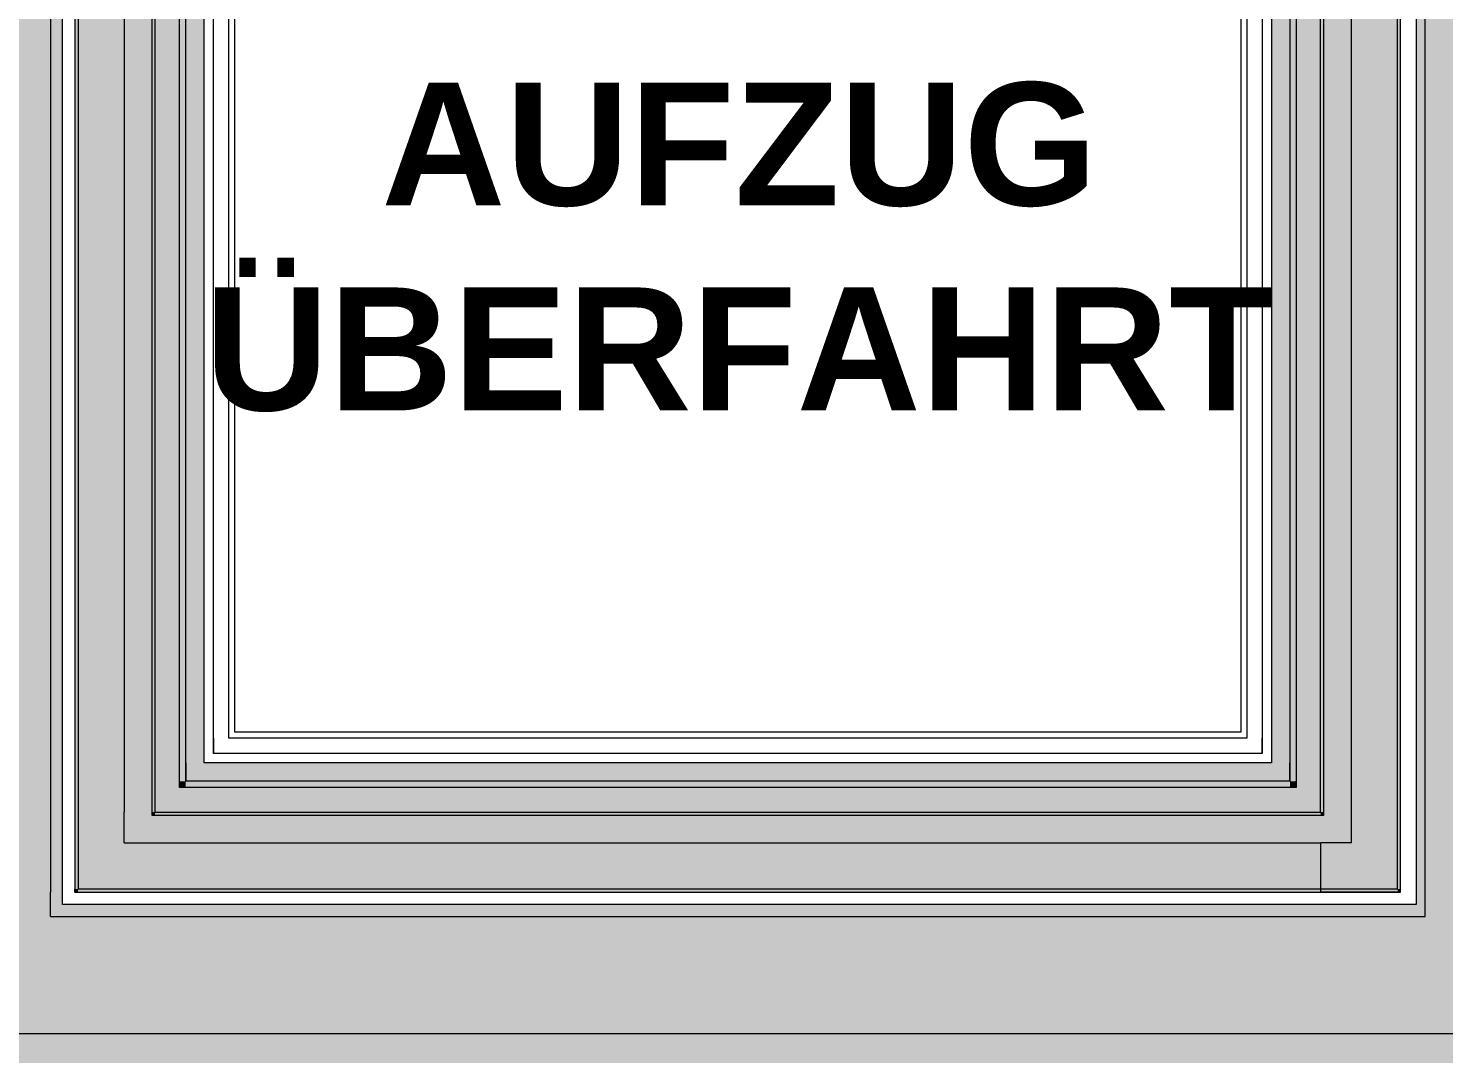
# Model space of a CAD drawing. Header units: metres. Extents: x -4 to 206, y -18 to 45.
# Drawn here: x 175.748 to 178.049, y 13.77 to 15.438 of the extents above; entities that cross this region are included whole.
import ezdxf

# ---------------------------------------------------------------- set-up
doc = ezdxf.new("R2010")
doc.units = ezdxf.units.M
doc.header["$MEASUREMENT"] = 0
doc.linetypes.add('Wipeout_Contour', pattern=[1, 0, -1])
for name, color, linetype in [('110 Wand Aussen', 7, 'Continuous'), ('430 Aufzug', 7, 'Continuous'), ('905 VP Beschriftung Übersicht.Übersicht', 7, 'Continuous')]:
    doc.layers.add(name, color=color, linetype=linetype)
doc.styles.add('ERSTELLTER_STIL_8', font='arial.ttf')
doc.linetypes.add('Grenze Bundesland', pattern='A,0,[2,415_260415_PP_VA_1_6 3 St1.Shx,S=1.5873e-05,R=0,X=0,Y=0],-0.003,0', length=0.003)

# ---------------------------------------------------------------- blocks, each defined once
blk = doc.blocks.new('Wand_185_3', base_point=(175.8242, 14.0333))
at = {"color": 254, "linetype": 'Wipeout_Contour', "lineweight": 0, "ltscale": 530.100392}
blk.add_wipeout([(175.9492, 14.1633), (175.9492, 14.1583), (175.9542, 14.1633)], dxfattribs=at).dxf.layer = '110 Wand Aussen'
at = {"color": 254, "linetype": 'Wipeout_Contour', "lineweight": 0, "ltscale": 529.69633}
blk.add_wipeout([(175.8242, 14.0383), (175.8242, 14.0333), (175.8292, 14.0383)], dxfattribs=at).dxf.layer = '110 Wand Aussen'
at = {"color": 254, "linetype": 'Wipeout_Contour', "lineweight": 0, "ltscale": 529.845427}
blk.add_wipeout([(175.8292, 14.1583), (175.8292, 14.0383), (175.9492, 14.1583)], dxfattribs=at).dxf.layer = '110 Wand Aussen'
at = {"color": 254, "linetype": 'Wipeout_Contour', "lineweight": 0, "ltscale": 529.027979}
blk.add_wipeout([(175.9542, 14.1633), (175.9492, 14.1583), (175.9542, 14.1583)], dxfattribs=at).dxf.layer = '110 Wand Aussen'
at = {"color": 254, "linetype": 'Wipeout_Contour', "lineweight": 0, "ltscale": 528.624516}
blk.add_wipeout([(175.8242, 14.0333), (175.8292, 14.0333), (175.8292, 14.0383)], dxfattribs=at).dxf.layer = '110 Wand Aussen'
at = {"color": 254, "linetype": 'Wipeout_Contour', "lineweight": 0, "ltscale": 710.101664}
blk.add_wipeout([(175.9542, 14.1583), (177.9642, 14.1583), (177.9642, 14.1633), (175.9542, 14.1633)], dxfattribs=at).dxf.layer = '110 Wand Aussen'
at = {"color": 254, "linetype": 'Wipeout_Contour', "lineweight": 0, "ltscale": 709.812699}
blk.add_wipeout([(175.8292, 14.0383), (175.8292, 14.0333), (177.9642, 14.0333), (177.9642, 14.0383)], dxfattribs=at).dxf.layer = '110 Wand Aussen'
at = {"color": 254, "linetype": 'Wipeout_Contour', "lineweight": 0, "ltscale": 528.878758}
blk.add_wipeout([(175.9492, 14.1583), (175.8292, 14.0383), (175.9492, 14.0383)], dxfattribs=at).dxf.layer = '110 Wand Aussen'
at = {"layer": '110 Wand Aussen', "color": 7, "linetype": 'Continuous', "lineweight": 18, "flags": 128}
blk.add_lwpolyline([(175.8242, 14.0333), (175.8242, 14.0383)], dxfattribs=at)
at = {"color": 254, "linetype": 'Wipeout_Contour', "lineweight": 0, "ltscale": 710.071788}
blk.add_wipeout([(175.9492, 14.0383), (177.9642, 14.0383), (177.9642, 14.1583), (175.9492, 14.1583)], dxfattribs=at).dxf.layer = '110 Wand Aussen'
at = {"layer": '110 Wand Aussen', "color": 7, "linetype": 'Continuous', "lineweight": 18, "flags": 128}
for points in [[(177.9642, 14.1633), (175.9542, 14.1633)], [(177.9642, 14.1583), (177.9642, 14.1633)], [(177.9642, 14.0383), (177.9642, 14.1583)], [(177.9642, 14.0333), (177.9642, 14.0383)], [(175.8242, 14.0333), (177.9642, 14.0333)]]:
    blk.add_lwpolyline(points, dxfattribs=at)
blk = doc.blocks.new('Wand_186_3', base_point=(177.9792, 14.0333))
at = {"color": 254, "linetype": 'Wipeout_Contour', "lineweight": 0, "ltscale": 714.490125}
blk.add_wipeout([(177.9742, 16.2283), (177.9742, 14.0333), (177.9792, 14.0333), (177.9792, 16.2283)], dxfattribs=at).dxf.layer = '110 Wand Aussen'
at = {"color": 254, "linetype": 'Wipeout_Contour', "lineweight": 0, "ltscale": 713.969366}
blk.add_wipeout([(177.8492, 16.1033), (177.8492, 14.0333), (177.8542, 14.0333), (177.8542, 16.1033)], dxfattribs=at).dxf.layer = '110 Wand Aussen'
at = {"color": 254, "linetype": 'Wipeout_Contour', "lineweight": 0, "ltscale": 714.219315}
blk.add_wipeout([(177.8542, 16.1083), (177.8542, 14.0333), (177.9742, 14.0333), (177.9742, 16.1083)], dxfattribs=at).dxf.layer = '110 Wand Aussen'
at = {"layer": '110 Wand Aussen', "color": 7, "linetype": 'Continuous', "lineweight": 18, "flags": 128}
for points in [[(177.8492, 16.1033), (177.8492, 14.0333)], [(177.9792, 14.0333), (177.9792, 15.9433)], [(177.8542, 14.0333), (177.8492, 14.0333)], [(177.9742, 14.0333), (177.8542, 14.0333)], [(177.9792, 14.0333), (177.9742, 14.0333)]]:
    blk.add_lwpolyline(points, dxfattribs=at)
blk = doc.blocks.new('Wand_188_3', base_point=(175.8242, 16.2333))
at = {"color": 254, "linetype": 'Wipeout_Contour', "lineweight": 0, "ltscale": 705.922412}
blk.add_wipeout([(175.8292, 14.0383), (175.8292, 16.2283), (175.8242, 16.2283), (175.8242, 14.0383)], dxfattribs=at).dxf.layer = '110 Wand Aussen'
at = {"color": 254, "linetype": 'Wipeout_Contour', "lineweight": 0, "ltscale": 706.417781}
blk.add_wipeout([(175.9542, 14.1633), (175.9542, 16.1033), (175.9492, 16.1033), (175.9492, 14.1633)], dxfattribs=at).dxf.layer = '110 Wand Aussen'
at = {"color": 254, "linetype": 'Wipeout_Contour', "lineweight": 0, "ltscale": 706.168754}
blk.add_wipeout([(175.9492, 14.1583), (175.9492, 16.1083), (175.8292, 16.1083), (175.8292, 14.1583)], dxfattribs=at).dxf.layer = '110 Wand Aussen'
at = {"layer": '110 Wand Aussen', "color": 7, "linetype": 'Continuous', "lineweight": 18, "flags": 128}
for points in [[(175.9542, 14.1633), (175.9542, 16.1033)], [(175.8242, 15.9433), (175.8242, 14.0383)]]:
    blk.add_lwpolyline(points, dxfattribs=at)
blk = doc.blocks.new('Wand_195_3', base_point=(177.7192, 15.9733))
at = {"color": 254, "linetype": 'Wipeout_Contour', "lineweight": 0, "ltscale": 535.739514}
blk.add_wipeout([(177.8492, 14.1633), (177.8492, 14.1133), (177.8992, 14.1133)], dxfattribs=at).dxf.layer = '430 Aufzug'
at = {"color": 254, "linetype": 'Wipeout_Contour', "lineweight": 0, "ltscale": 535.448354}
blk.add_wipeout([(177.7192, 14.2933), (177.7192, 14.1633), (177.8492, 14.1633)], dxfattribs=at).dxf.layer = '430 Aufzug'
at = {"color": 254, "linetype": 'Wipeout_Contour', "lineweight": 0, "ltscale": 714.056356}
blk.add_wipeout([(177.8992, 14.1633), (177.8992, 15.9733), (177.8492, 15.9733), (177.8492, 14.1633)], dxfattribs=at).dxf.layer = '430 Aufzug'
at = {"color": 254, "linetype": 'Wipeout_Contour', "lineweight": 0, "ltscale": 713.718408}
blk.add_wipeout([(177.8492, 14.2933), (177.8492, 15.9733), (177.7192, 15.9733), (177.7192, 14.2933)], dxfattribs=at).dxf.layer = '430 Aufzug'
at = {"color": 254, "linetype": 'Wipeout_Contour', "lineweight": 0, "ltscale": 534.875701}
blk.add_wipeout([(177.8992, 14.1633), (177.8492, 14.1633), (177.8992, 14.1133)], dxfattribs=at).dxf.layer = '430 Aufzug'
at = {"layer": '430 Aufzug', "color": 7, "linetype": 'Continuous', "lineweight": 18, "flags": 128}
for points in [[(177.8992, 14.1133), (177.8992, 15.9733)], [(177.8992, 14.1133), (177.8492, 14.1133)]]:
    blk.add_lwpolyline(points, dxfattribs=at)
at = {"color": 254, "linetype": 'Wipeout_Contour', "lineweight": 0, "ltscale": 534.671275}
blk.add_wipeout([(177.8492, 14.2933), (177.7192, 14.2933), (177.8492, 14.1633)], dxfattribs=at).dxf.layer = '430 Aufzug'
at = {"layer": '430 Aufzug', "color": 7, "linetype": 'Continuous', "lineweight": 18, "flags": 128}
blk.add_lwpolyline([(177.7192, 15.9733), (177.7192, 14.2933)], dxfattribs=at)
blk = doc.blocks.new('Wand_196_3', base_point=(177.7192, 14.2933))
at = {"color": 254, "linetype": 'Wipeout_Contour', "lineweight": 0, "ltscale": 530.006927}
blk.add_wipeout([(175.9542, 14.1633), (175.9042, 14.1633), (175.9042, 14.1133)], dxfattribs=at).dxf.layer = '430 Aufzug'
at = {"color": 254, "linetype": 'Wipeout_Contour', "lineweight": 0, "ltscale": 530.261205}
blk.add_wipeout([(176.0842, 14.2933), (175.9542, 14.2933), (175.9542, 14.1633)], dxfattribs=at).dxf.layer = '430 Aufzug'
at = {"color": 254, "linetype": 'Wipeout_Contour', "lineweight": 0, "ltscale": 709.865252}
blk.add_wipeout([(177.8492, 14.1633), (175.9542, 14.1633), (175.9542, 14.1133), (177.8492, 14.1133)], dxfattribs=at).dxf.layer = '430 Aufzug'
at = {"color": 254, "linetype": 'Wipeout_Contour', "lineweight": 0, "ltscale": 709.894123}
blk.add_wipeout([(177.7192, 14.2933), (176.0842, 14.2933), (176.0842, 14.1633), (177.7192, 14.1633)], dxfattribs=at).dxf.layer = '430 Aufzug'
at = {"color": 254, "linetype": 'Wipeout_Contour', "lineweight": 0, "ltscale": 528.975873}
blk.add_wipeout([(175.9542, 14.1633), (175.9042, 14.1133), (175.9542, 14.1133)], dxfattribs=at).dxf.layer = '430 Aufzug'
at = {"layer": '430 Aufzug', "color": 7, "linetype": 'Continuous', "lineweight": 18, "flags": 128}
for points in [[(175.9042, 14.1133), (175.9042, 14.1633)], [(175.9042, 14.1133), (177.8492, 14.1133)]]:
    blk.add_lwpolyline(points, dxfattribs=at)
at = {"color": 254, "linetype": 'Wipeout_Contour', "lineweight": 0, "ltscale": 529.302992}
blk.add_wipeout([(176.0842, 14.2933), (175.9542, 14.1633), (176.0842, 14.1633)], dxfattribs=at).dxf.layer = '430 Aufzug'
at = {"layer": '430 Aufzug', "color": 7, "linetype": 'Continuous', "lineweight": 18, "flags": 128}
blk.add_lwpolyline([(177.7192, 14.2933), (176.0842, 14.2933)], dxfattribs=at)
blk = doc.blocks.new('Wand_197_3', base_point=(176.0842, 14.2933))
at = {"color": 254, "linetype": 'Wipeout_Contour', "lineweight": 0, "ltscale": 706.304538}
blk.add_wipeout([(175.9042, 14.1633), (175.9542, 14.1633), (175.9542, 15.9733), (175.9042, 15.9733)], dxfattribs=at).dxf.layer = '430 Aufzug'
at = {"layer": '430 Aufzug', "color": 7, "linetype": 'Continuous', "lineweight": 18, "flags": 128}
blk.add_lwpolyline([(175.9042, 15.9733), (175.9042, 14.1633)], dxfattribs=at)
at = {"color": 254, "linetype": 'Wipeout_Contour', "lineweight": 0, "ltscale": 706.684189}
blk.add_wipeout([(175.9542, 15.9733), (175.9542, 14.2933), (176.0842, 14.2933), (176.0842, 15.9733)], dxfattribs=at).dxf.layer = '430 Aufzug'
at = {"layer": '430 Aufzug', "color": 7, "linetype": 'Continuous', "lineweight": 18, "flags": 128}
blk.add_lwpolyline([(176.0842, 14.2933), (176.0842, 15.9733)], dxfattribs=at)
blk = doc.blocks.new('Wand_202_3', base_point=(175.9542, 14.1633))
at = {"layer": '110 Wand Aussen', "linetype": 'Continuous', "lineweight": 0, "true_color": 0x000000}
for points in [[(175.9492, 14.1583), (175.8292, 14.1583), (175.8292, 14.0383)], [(175.9492, 14.1583), (175.8292, 14.0383), (175.9492, 14.0383)], [(175.9542, 14.1633), (175.9492, 14.1633), (175.9492, 14.1583)], [(175.9542, 14.1633), (175.9492, 14.1583), (175.9542, 14.1583)], [(177.8542, 14.1583), (175.9492, 14.1583), (175.9492, 14.0383), (177.8542, 14.0383)], [(177.8492, 14.1633), (175.9542, 14.1633), (175.9542, 14.1583), (177.8492, 14.1583)], [(177.8492, 14.1633), (177.8542, 14.1583), (177.8542, 14.1633)], [(177.8492, 14.1583), (177.8542, 14.1583), (177.8492, 14.1633)], [(177.8542, 14.1583), (177.9742, 14.0383), (177.9742, 14.1583)], [(177.8542, 14.0383), (177.9742, 14.0383), (177.8542, 14.1583)], [(175.8242, 14.0383), (175.8242, 14.0333), (175.8292, 14.0383)], [(175.8292, 14.0383), (175.8242, 14.0333), (175.8292, 14.0333)], [(177.9742, 14.0383), (175.8292, 14.0383), (175.8292, 14.0333), (177.9742, 14.0333)], [(177.9742, 14.0383), (177.9792, 14.0333), (177.9792, 14.0383)], [(177.9742, 14.0333), (177.9792, 14.0333), (177.9742, 14.0383)]]:
    blk.add_hatch(color=18, dxfattribs=at).paths.add_polyline_path(points)
at = {"layer": '110 Wand Aussen', "color": 7, "linetype": 'Continuous', "lineweight": 13}
for p, q in [((175.9542, 14.2033), (175.9542, 14.1633)), ((177.8492, 14.1633), (177.8492, 14.2033)), ((175.9492, 14.1633), (175.9492, 14.1583)), ((175.9492, 14.1583), (175.9542, 14.1583)), ((175.9542, 14.1633), (175.9942, 14.1633)), ((175.9542, 14.1583), (177.8492, 14.1583)), ((175.9942, 14.1633), (177.8092, 14.1633)), ((177.8092, 14.1633), (177.8492, 14.1633)), ((177.8492, 14.1583), (177.8542, 14.1583)), ((177.8542, 14.1583), (177.8542, 14.1633)), ((175.8242, 14.0383), (175.8242, 14.0333)), ((177.9792, 14.0333), (177.9792, 14.0383)), ((175.8242, 14.0333), (175.8292, 14.0333)), ((175.8292, 14.0333), (177.9742, 14.0333)), ((177.9742, 14.0333), (177.9792, 14.0333))]:
    blk.add_line(p, q, dxfattribs=at)
at = {"layer": '110 Wand Aussen', "color": 7, "linetype": 'Grenze Bundesland', "lineweight": 13, "ltscale": 200}
for p, q in [((175.8292, 14.1583), (175.8292, 14.0383)), ((177.9742, 14.0383), (177.9742, 14.1583)), ((175.8292, 14.0383), (175.9492, 14.0383)), ((175.9492, 14.0383), (177.8542, 14.0383)), ((177.8542, 14.0383), (177.9742, 14.0383))]:
    blk.add_line(p, q, dxfattribs=at)
at = {"layer": '110 Wand Aussen', "color": 7, "linetype": 'Continuous', "lineweight": 13, "flags": 128}
for points in [[(177.7292, 14.2833), (176.0742, 14.2833)], [(175.7842, 13.9933), (175.7842, 14.0333)], [(178.0192, 13.9933), (178.0192, 14.0333)], [(175.7842, 13.9933), (178.0192, 13.9933)]]:
    blk.add_lwpolyline(points, dxfattribs=at)
at = {"color": 254, "linetype": 'Wipeout_Contour', "lineweight": 0, "ltscale": 530.38718}
blk.add_wipeout([(176.0344, 14.2583), (176.0344, 14.2435), (176.0492, 14.2583)], dxfattribs=at).dxf.layer = '110 Wand Aussen'
at = {"color": 254, "linetype": 'Wipeout_Contour', "lineweight": 0, "ltscale": 534.547415}
blk.add_wipeout([(177.7542, 14.2583), (177.7691, 14.2435), (177.7691, 14.2583)], dxfattribs=at).dxf.layer = '110 Wand Aussen'
at = {"layer": '110 Wand Aussen', "linetype": 'Continuous', "lineweight": 0, "true_color": 0x000000}
for points in [[(176.0044, 14.2435), (176.0044, 14.2135), (176.0344, 14.2435)], [(177.7691, 14.2435), (177.7991, 14.2135), (177.7991, 14.2435)]]:
    blk.add_hatch(color=18, dxfattribs=at).paths.add_polyline_path(points)
at = {"color": 254, "linetype": 'Wipeout_Contour', "lineweight": 0, "ltscale": 529.323358}
blk.add_wipeout([(176.0492, 14.2583), (176.0344, 14.2435), (176.0492, 14.2435)], dxfattribs=at).dxf.layer = '110 Wand Aussen'
at = {"color": 254, "linetype": 'Wipeout_Contour', "lineweight": 0, "ltscale": 530.272629}
blk.add_wipeout([(176.0042, 14.2135), (176.0042, 14.2133), (176.0044, 14.2135)], dxfattribs=at).dxf.layer = '110 Wand Aussen'
at = {"color": 254, "linetype": 'Wipeout_Contour', "lineweight": 0, "ltscale": 534.642585}
blk.add_wipeout([(177.7991, 14.2135), (177.7992, 14.2133), (177.7992, 14.2135)], dxfattribs=at).dxf.layer = '110 Wand Aussen'
at = {"layer": '110 Wand Aussen', "linetype": 'Continuous', "lineweight": 0, "true_color": 0x000000}
for points in [[(175.9943, 14.2133), (175.9943, 14.2034), (176.0042, 14.2133)], [(177.7992, 14.2133), (177.8092, 14.2034), (177.8092, 14.2133)], [(177.8092, 14.2033), (177.8492, 14.1633), (177.8492, 14.2033)]]:
    blk.add_hatch(color=18, dxfattribs=at).paths.add_polyline_path(points)
at = {"layer": '110 Wand Aussen', "color": 7, "linetype": 'Grenze Bundesland', "lineweight": 13, "ltscale": 200}
blk.add_line((176.0344, 14.2435), (176.0344, 14.2435), dxfattribs=at)
at = {"color": 254, "linetype": 'Wipeout_Contour', "lineweight": 0, "ltscale": 709.901348}
blk.add_wipeout([(177.7542, 14.2583), (176.0492, 14.2583), (176.0492, 14.2435), (177.7542, 14.2435)], dxfattribs=at).dxf.layer = '110 Wand Aussen'
at = {"layer": '110 Wand Aussen', "color": 7, "linetype": 'Continuous', "lineweight": 18}
blk.add_line((176.0492, 14.2833), (176.0492, 14.2583), dxfattribs=at)
at = {"color": 254, "linetype": 'Wipeout_Contour', "lineweight": 0, "ltscale": 535.448314}
blk.add_wipeout([(177.7542, 14.2435), (177.7691, 14.2435), (177.7542, 14.2583)], dxfattribs=at).dxf.layer = '110 Wand Aussen'
at = {"color": 254, "linetype": 'Wipeout_Contour', "lineweight": 0, "ltscale": 530.240135}
blk.add_wipeout([(175.9942, 14.2034), (175.9942, 14.2033), (175.9943, 14.2034)], dxfattribs=at).dxf.layer = '110 Wand Aussen'
at = {"layer": '110 Wand Aussen', "linetype": 'Continuous', "lineweight": 0, "true_color": 0x000000}
for points in [[(176.0344, 14.2435), (176.0044, 14.2135), (176.0344, 14.2135)], [(177.7691, 14.2435), (176.0344, 14.2435), (176.0344, 14.2135), (177.7691, 14.2135)], [(177.7691, 14.2135), (177.7991, 14.2135), (177.7691, 14.2435)], [(175.9542, 14.2033), (175.9542, 14.1633), (175.9942, 14.2033)]]:
    blk.add_hatch(color=18, dxfattribs=at).paths.add_polyline_path(points)
at = {"layer": '110 Wand Aussen', "color": 7, "linetype": 'Continuous', "lineweight": 18}
for p, q in [((177.7542, 14.2583), (177.7542, 14.2833)), ((177.7691, 14.2435), (176.0344, 14.2435)), ((177.7542, 14.2583), (176.0492, 14.2583))]:
    blk.add_line(p, q, dxfattribs=at)
at = {"layer": '110 Wand Aussen', "color": 7, "linetype": 'Grenze Bundesland', "lineweight": 13, "ltscale": 200}
for q in [(176.0344, 14.2435), (177.7691, 14.2435)]:
    blk.add_line((177.7691, 14.2435), q, dxfattribs=at)
at = {"color": 254, "linetype": 'Wipeout_Contour', "lineweight": 0, "ltscale": 529.195498}
blk.add_wipeout([(176.0044, 14.2135), (176.0042, 14.2133), (176.0044, 14.2133)], dxfattribs=at).dxf.layer = '110 Wand Aussen'
at = {"color": 254, "linetype": 'Wipeout_Contour', "lineweight": 0, "ltscale": 709.889289}
blk.add_wipeout([(177.7991, 14.2135), (176.0044, 14.2135), (176.0044, 14.2133), (177.7991, 14.2133)], dxfattribs=at).dxf.layer = '110 Wand Aussen'
at = {"layer": '110 Wand Aussen', "linetype": 'Continuous', "lineweight": 0, "true_color": 0x000000}
blk.add_hatch(color=18, dxfattribs=at).paths.add_polyline_path([(176.0042, 14.2133), (175.9943, 14.2034), (176.0042, 14.2034)])
at = {"color": 254, "linetype": 'Wipeout_Contour', "lineweight": 0, "ltscale": 535.55958}
blk.add_wipeout([(177.7991, 14.2133), (177.7992, 14.2133), (177.7991, 14.2135)], dxfattribs=at).dxf.layer = '110 Wand Aussen'
at = {"layer": '110 Wand Aussen', "linetype": 'Continuous', "lineweight": 0, "true_color": 0x000000}
for points in [[(177.7992, 14.2133), (176.0042, 14.2133), (176.0042, 14.2034), (177.7992, 14.2034)], [(177.7992, 14.2034), (177.8092, 14.2034), (177.7992, 14.2133)]]:
    blk.add_hatch(color=18, dxfattribs=at).paths.add_polyline_path(points)
at = {"color": 254, "linetype": 'Wipeout_Contour', "lineweight": 0, "ltscale": 529.162962}
blk.add_wipeout([(175.9943, 14.2034), (175.9942, 14.2033), (175.9943, 14.2033)], dxfattribs=at).dxf.layer = '110 Wand Aussen'
at = {"color": 254, "linetype": 'Wipeout_Contour', "lineweight": 0, "ltscale": 709.886059}
blk.add_wipeout([(177.8092, 14.2034), (175.9943, 14.2034), (175.9943, 14.2033), (177.8092, 14.2033)], dxfattribs=at).dxf.layer = '110 Wand Aussen'
at = {"layer": '110 Wand Aussen', "linetype": 'Continuous', "lineweight": 0, "true_color": 0x000000}
for points in [[(175.9942, 14.2033), (175.9542, 14.1633), (175.9942, 14.1633)], [(177.8092, 14.2033), (175.9942, 14.2033), (175.9942, 14.1633), (177.8092, 14.1633)], [(177.8092, 14.1633), (177.8492, 14.1633), (177.8092, 14.2033)]]:
    blk.add_hatch(color=18, dxfattribs=at).paths.add_polyline_path(points)
at = {"layer": '110 Wand Aussen', "color": 7, "linetype": 'Grenze Bundesland', "lineweight": 13, "ltscale": 200}
for p, q in [((176.0044, 14.2435), (176.0044, 14.2135)), ((177.7991, 14.2135), (177.7991, 14.2435)), ((177.7991, 14.2135), (176.0044, 14.2135))]:
    blk.add_line(p, q, dxfattribs=at)
at = {"layer": '110 Wand Aussen', "color": 7, "linetype": 'Continuous', "lineweight": 13}
for p, q in [((175.9942, 14.2034), (175.9942, 14.2033)), ((177.8092, 14.2033), (175.9942, 14.2033)), ((175.9943, 14.2133), (175.9943, 14.2034)), ((177.8092, 14.2034), (175.9943, 14.2034)), ((176.0042, 14.2135), (176.0042, 14.2133)), ((177.7992, 14.2133), (176.0042, 14.2133)), ((177.7992, 14.2133), (177.7992, 14.2135)), ((177.8092, 14.2034), (177.8092, 14.2133)), ((177.8092, 14.2033), (177.8092, 14.2034))]:
    blk.add_line(p, q, dxfattribs=at)
blk = doc.blocks.new('Wand_203_3', base_point=(175.9542, 16.1033))
at = {"layer": '110 Wand Aussen', "linetype": 'Continuous', "lineweight": 0, "true_color": 0x000000}
for points in [[(175.8292, 14.0383), (175.8292, 16.2283), (175.8242, 16.2283), (175.8242, 14.0383)], [(175.8292, 16.1083), (175.8292, 14.1583), (175.9492, 14.1583), (175.9492, 16.1083)], [(175.9492, 16.1033), (175.9492, 14.1633), (175.9542, 14.1633), (175.9542, 16.1033)]]:
    blk.add_hatch(color=18, dxfattribs=at).paths.add_polyline_path(points)
at = {"layer": '110 Wand Aussen', "color": 7, "linetype": 'Continuous', "lineweight": 13}
for p, q in [((175.8242, 16.2283), (175.8242, 14.0383)), ((175.9492, 16.1033), (175.9492, 14.1633)), ((175.9542, 16.0633), (175.9542, 14.2033)), ((175.9542, 14.2033), (175.9542, 14.1633)), ((175.9492, 14.1633), (175.9492, 14.1583)), ((175.8242, 14.0383), (175.8242, 14.0333))]:
    blk.add_line(p, q, dxfattribs=at)
at = {"layer": '110 Wand Aussen', "color": 7, "linetype": 'Grenze Bundesland', "lineweight": 13, "ltscale": 200}
for p, q in [((175.8292, 16.1083), (175.8292, 14.1583)), ((176.0344, 14.2435), (176.0344, 14.2435)), ((175.8292, 14.1583), (175.8292, 14.0383))]:
    blk.add_line(p, q, dxfattribs=at)
at = {"layer": '110 Wand Aussen', "color": 7, "linetype": 'Continuous', "lineweight": 13, "flags": 128}
for points in [[(175.7842, 16.2733), (175.7842, 14.0333)], [(176.0742, 14.2833), (176.0742, 15.9833)]]:
    blk.add_lwpolyline(points, dxfattribs=at)
at = {"color": 254, "linetype": 'Wipeout_Contour', "lineweight": 0, "ltscale": 706.774884}
blk.add_wipeout([(176.0492, 14.2583), (176.0492, 16.0083), (176.0344, 16.0083), (176.0344, 14.2583)], dxfattribs=at).dxf.layer = '110 Wand Aussen'
at = {"layer": '110 Wand Aussen', "linetype": 'Continuous', "lineweight": 0, "true_color": 0x000000}
blk.add_hatch(color=18, dxfattribs=at).paths.add_polyline_path([(176.0344, 14.2435), (176.0344, 16.0232), (176.0044, 16.0232), (176.0044, 14.2435)])
at = {"layer": '110 Wand Aussen', "color": 7, "linetype": 'Continuous', "lineweight": 18}
for p, q in [((176.0344, 14.2435), (176.0344, 16.0232)), ((176.0492, 14.2583), (176.0492, 16.0083)), ((176.0492, 14.2833), (176.0492, 14.2583))]:
    blk.add_line(p, q, dxfattribs=at)
at = {"layer": '110 Wand Aussen', "color": 7, "linetype": 'Grenze Bundesland', "lineweight": 13, "ltscale": 200}
blk.add_line((176.0344, 14.2435), (176.0344, 16.0232), dxfattribs=at)
at = {"color": 254, "linetype": 'Wipeout_Contour', "lineweight": 0, "ltscale": 706.626266}
blk.add_wipeout([(176.0044, 14.2135), (176.0044, 16.0532), (176.0042, 16.0532), (176.0042, 14.2135)], dxfattribs=at).dxf.layer = '110 Wand Aussen'
at = {"layer": '110 Wand Aussen', "linetype": 'Continuous', "lineweight": 0, "true_color": 0x000000}
blk.add_hatch(color=18, dxfattribs=at).paths.add_polyline_path([(176.0042, 14.2133), (176.0042, 16.0533), (175.9943, 16.0533), (175.9943, 14.2133)])
at = {"color": 254, "linetype": 'Wipeout_Contour', "lineweight": 0, "ltscale": 706.58637}
blk.add_wipeout([(175.9943, 14.2034), (175.9943, 16.0633), (175.9942, 16.0633), (175.9942, 14.2034)], dxfattribs=at).dxf.layer = '110 Wand Aussen'
at = {"layer": '110 Wand Aussen', "linetype": 'Continuous', "lineweight": 0, "true_color": 0x000000}
blk.add_hatch(color=18, dxfattribs=at).paths.add_polyline_path([(175.9942, 14.2033), (175.9942, 16.0633), (175.9542, 16.0633), (175.9542, 14.2033)])
at = {"layer": '110 Wand Aussen', "color": 7, "linetype": 'Continuous', "lineweight": 13}
for p, q in [((175.9942, 14.2034), (175.9942, 16.0633)), ((175.9943, 14.2133), (175.9943, 16.0633)), ((176.0042, 14.2135), (176.0042, 16.0533)), ((175.9942, 14.2034), (175.9942, 14.2033)), ((175.9943, 14.2133), (175.9943, 14.2034)), ((176.0042, 14.2135), (176.0042, 14.2133))]:
    blk.add_line(p, q, dxfattribs=at)
at = {"layer": '110 Wand Aussen', "color": 7, "linetype": 'Grenze Bundesland', "lineweight": 13, "ltscale": 200}
for q in [(176.0044, 16.0532), (176.0044, 14.2135)]:
    blk.add_line((176.0044, 14.2435), q, dxfattribs=at)
blk = doc.blocks.new('Wand_204_3', base_point=(177.8492, 16.1033))
at = {"layer": '110 Wand Aussen', "linetype": 'Continuous', "lineweight": 0, "true_color": 0x000000}
for points in [[(177.9742, 16.2283), (177.9742, 14.0383), (177.9792, 14.0383), (177.9792, 16.2283)], [(177.8542, 16.1083), (177.8542, 14.1583), (177.9742, 14.1583), (177.9742, 16.1083)], [(177.8492, 16.1033), (177.8492, 14.1633), (177.8542, 14.1633), (177.8542, 16.1033)]]:
    blk.add_hatch(color=18, dxfattribs=at).paths.add_polyline_path(points)
at = {"layer": '110 Wand Aussen', "color": 7, "linetype": 'Continuous', "lineweight": 13}
for p, q in [((177.9792, 14.0383), (177.9792, 16.2283)), ((177.8542, 14.1633), (177.8542, 16.1033)), ((177.8492, 14.2033), (177.8492, 16.0633)), ((177.8492, 14.1633), (177.8492, 14.2033)), ((177.8542, 14.1583), (177.8542, 14.1633)), ((177.9792, 14.0333), (177.9792, 14.0383))]:
    blk.add_line(p, q, dxfattribs=at)
at = {"layer": '110 Wand Aussen', "color": 7, "linetype": 'Grenze Bundesland', "lineweight": 13, "ltscale": 200}
for p, q in [((177.9742, 14.1583), (177.9742, 16.1083)), ((177.7691, 14.2435), (177.7691, 14.2435)), ((177.9742, 14.0383), (177.9742, 14.1583))]:
    blk.add_line(p, q, dxfattribs=at)
at = {"layer": '110 Wand Aussen', "color": 7, "linetype": 'Continuous', "lineweight": 13, "flags": 128}
for points in [[(178.0192, 14.0333), (178.0192, 16.2733)], [(177.7292, 15.9833), (177.7292, 14.2833)]]:
    blk.add_lwpolyline(points, dxfattribs=at)
at = {"color": 254, "linetype": 'Wipeout_Contour', "lineweight": 0, "ltscale": 713.629092}
blk.add_wipeout([(177.7542, 16.0083), (177.7542, 14.2583), (177.7691, 14.2583), (177.7691, 16.0083)], dxfattribs=at).dxf.layer = '110 Wand Aussen'
at = {"layer": '110 Wand Aussen', "linetype": 'Continuous', "lineweight": 0, "true_color": 0x000000}
blk.add_hatch(color=18, dxfattribs=at).paths.add_polyline_path([(177.7691, 16.0232), (177.7691, 14.2435), (177.7991, 14.2435), (177.7991, 16.0232)])
at = {"layer": '110 Wand Aussen', "color": 7, "linetype": 'Continuous', "lineweight": 18}
for p, q in [((177.7691, 16.0232), (177.7691, 14.2435)), ((177.7542, 16.0083), (177.7542, 14.2583)), ((177.7542, 14.2583), (177.7542, 14.2833))]:
    blk.add_line(p, q, dxfattribs=at)
at = {"layer": '110 Wand Aussen', "color": 7, "linetype": 'Grenze Bundesland', "lineweight": 13, "ltscale": 200}
blk.add_line((177.7691, 16.0232), (177.7691, 14.2435), dxfattribs=at)
at = {"color": 254, "linetype": 'Wipeout_Contour', "lineweight": 0, "ltscale": 713.77945}
blk.add_wipeout([(177.7991, 16.0532), (177.7991, 14.2135), (177.7992, 14.2135), (177.7992, 16.0532)], dxfattribs=at).dxf.layer = '110 Wand Aussen'
at = {"layer": '110 Wand Aussen', "linetype": 'Continuous', "lineweight": 0, "true_color": 0x000000}
for points in [[(177.8092, 16.0633), (177.8092, 14.2033), (177.8492, 14.2033), (177.8492, 16.0633)], [(177.7992, 16.0533), (177.7992, 14.2133), (177.8092, 14.2133), (177.8092, 16.0533)]]:
    blk.add_hatch(color=18, dxfattribs=at).paths.add_polyline_path(points)
at = {"layer": '110 Wand Aussen', "color": 7, "linetype": 'Continuous', "lineweight": 13}
for p, q in [((177.8092, 16.0633), (177.8092, 14.2133)), ((177.8092, 16.0633), (177.8092, 14.2034)), ((177.7992, 16.0533), (177.7992, 14.2135)), ((177.7992, 14.2133), (177.7992, 14.2135)), ((177.8092, 14.2034), (177.8092, 14.2133)), ((177.8092, 14.2033), (177.8092, 14.2034))]:
    blk.add_line(p, q, dxfattribs=at)
at = {"layer": '110 Wand Aussen', "color": 7, "linetype": 'Grenze Bundesland', "lineweight": 13, "ltscale": 200}
for p in [(177.7991, 16.0532), (177.7991, 14.2135)]:
    blk.add_line(p, (177.7991, 14.2435), dxfattribs=at)

msp = doc.modelspace()

# ---------------------------------------------------------------- hatches: boundary and pattern name
at = {"layer": '905 VP Beschriftung Übersicht.Übersicht', "linetype": 'Continuous', "lineweight": 0}
h = msp.add_hatch(color=255, dxfattribs=at)
h.paths.add_polyline_path([(168.3445, 9.7484), (168.3338, 18.3683), (170.5242, 18.3683), (170.5242, 17.4083), (170.9742, 17.4083), (170.9742, 15.5233), (173.4543, 15.5233), (173.4543, 15.5383), (173.4801, 15.5383), (173.4801, 15.9433), (175.2342, 15.9433), (175.2342, 15.5933), (175.5942, 15.5933), (175.5942, 13.8033), (178.2142, 13.8033), (178.2142, 15.5933), (179.1742, 15.5933), (179.1742, 15.9433), (180.6143, 15.9433), (180.6143, 17.9183), (181.3642, 17.9183), (181.3642, 18.3683), (183.2542, 18.3683), (183.2542, 15.5232), (186.6586, 15.5232), (186.6429, 11.8684), (185.7142, 11.8684), (185.7142, 10.1234), (183.0343, 10.1234), (183.0343, 11.2434), (180.2942, 11.2434), (180.2942, 10.5434), (177.4442, 10.5434), (177.4442, 10.0434), (171.9442, 10.0434), (171.9442, 8.7234), (169.3643, 8.7234), (169.3643, 9.7484)])
h.paths.add_polyline_path([(182.8042, 14.5233), (183.1342, 14.5233), (183.1342, 14.1933), (182.8042, 14.1933)], flags=0)

# ---------------------------------------------------------------- linework, layer by layer
at = {"layer": '905 VP Beschriftung Übersicht.Übersicht', "color": 7, "linetype": 'Continuous', "lineweight": 13, "flags": 128}
msp.add_lwpolyline([(175.5942, 15.5933), (175.5942, 13.8033), (178.2142, 13.8033), (178.2142, 15.5933)], dxfattribs=at)

# ---------------------------------------------------------------- next in the draw order: block references
at = {"layer": '110 Wand Aussen', "color": 7, "lineweight": 35}
msp.add_blockref('Wand_185_3', (175.8242, 14.0333), dxfattribs=at)

# ---------------------------------------------------------------- next in the draw order: block references
for name, p in [('Wand_188_3', (175.8242, 16.2333)), ('Wand_186_3', (177.9792, 14.0333))]:
    msp.add_blockref(name, p, dxfattribs=at)

# ---------------------------------------------------------------- next in the draw order: block references
at = {"layer": '430 Aufzug', "color": 7, "lineweight": 25}
msp.add_blockref('Wand_195_3', (177.7192, 15.9733), dxfattribs=at)

# ---------------------------------------------------------------- next in the draw order: block references
msp.add_blockref('Wand_196_3', (177.7192, 14.2933), dxfattribs=at)

# ---------------------------------------------------------------- next in the draw order: block references
msp.add_blockref('Wand_197_3', (176.0842, 14.2933), dxfattribs=at)

# ---------------------------------------------------------------- next in the draw order: hatches: boundary and pattern name
at = {"layer": '905 VP Beschriftung Übersicht.Übersicht', "linetype": 'Continuous', "lineweight": 13}
h = msp.add_hatch(color=255, dxfattribs=at)
h.paths.add_polyline_path([(171.2242, 15.7733), (171.2242, 18.6183), (168.0835, 18.6183), (168.0949, 9.4984), (169.1143, 9.4984), (169.1143, 8.4734), (172.1942, 8.4734), (172.1942, 9.7934), (177.6942, 9.7934), (177.6942, 10.2934), (180.5442, 10.2934), (180.5442, 10.9934), (182.7843, 10.9934), (182.7843, 9.8734), (185.9642, 9.8734), (185.9642, 11.6184), (186.8918, 11.6184), (186.9096, 15.7732), (183.5042, 15.7732), (183.5042, 18.6183), (180.3643, 18.6183), (180.3643, 16.1933), (178.0046, 16.1933), (178.0046, 14.0129), (175.8038, 14.0129), (175.8038, 16.1933), (173.2043, 16.1933), (173.2043, 15.7733)])
h.paths.add_polyline_path([(180.2942, 11.2434), (183.0343, 11.2434), (183.0343, 10.1234), (185.7142, 10.1234), (185.7142, 11.8684), (186.6429, 11.8684), (186.6586, 15.5232), (183.2542, 15.5232), (183.2542, 18.3683), (180.6143, 18.3683), (180.6143, 15.9433), (178.2546, 15.9433), (178.2546, 13.7629), (175.5538, 13.7629), (175.5538, 15.9433), (173.4543, 15.9433), (173.4543, 15.5233), (170.9742, 15.5233), (170.9742, 18.3683), (168.3338, 18.3683), (168.3445, 9.7484), (169.3643, 9.7484), (169.3643, 8.7234), (171.9442, 8.7234), (171.9442, 10.0434), (177.4442, 10.0434), (177.4442, 10.5434), (180.2942, 10.5434)], flags=0)

# ---------------------------------------------------------------- next in the draw order: linework, layer by layer
at = {"layer": '905 VP Beschriftung Übersicht.Übersicht', "color": 7, "linetype": 'Continuous', "lineweight": 13, "flags": 128}
msp.add_lwpolyline([(183.5042, 18.6183), (180.3643, 18.6183), (180.3643, 16.1933), (178.0046, 16.1933), (178.0046, 14.0129), (175.8038, 14.0129), (175.8038, 16.1933), (173.2043, 16.1933), (173.2043, 15.7733), (171.2242, 15.7733), (171.2242, 18.6183), (168.0835, 18.6183), (168.0949, 9.4984), (169.1143, 9.4984), (169.1143, 8.4734), (172.1942, 8.4734), (172.1942, 9.7934), (177.6942, 9.7934), (177.6942, 10.2934), (180.5442, 10.2934), (180.5442, 10.9934), (182.7843, 10.9934)], dxfattribs=at)

# ---------------------------------------------------------------- next in the draw order: block references
at = {"layer": '110 Wand Aussen', "color": 7, "lineweight": 25}
msp.add_blockref('Wand_202_3', (175.9542, 14.1633), dxfattribs=at)

# ---------------------------------------------------------------- next in the draw order: block references
for name, p in [('Wand_203_3', (175.9542, 16.1033)), ('Wand_204_3', (177.8492, 16.1033))]:
    msp.add_blockref(name, p, dxfattribs=at)

# ---------------------------------------------------------------- next in the draw order: texts
at = {"layer": '905 VP Beschriftung Übersicht.Übersicht', "color": 7, "linetype": 'Continuous', "lineweight": 13, "insert": (176.9042, 15.0818), "char_height": 0.2, "attachment_point": 5, "line_spacing_factor": 0.999626, "style": 'ERSTELLTER_STIL_8'}
msp.add_mtext('\\A1;{\\pqc;\\fHelvetica|b1|i0|c0|p0;\\W1.000000;AUFZUG\\P\\pqc;\\fHelvetica|b1|i0|c0|p0;\\W1.000000;ÜBERFAHRT}', dxfattribs=at)

doc.saveas('drawing.dxf')
